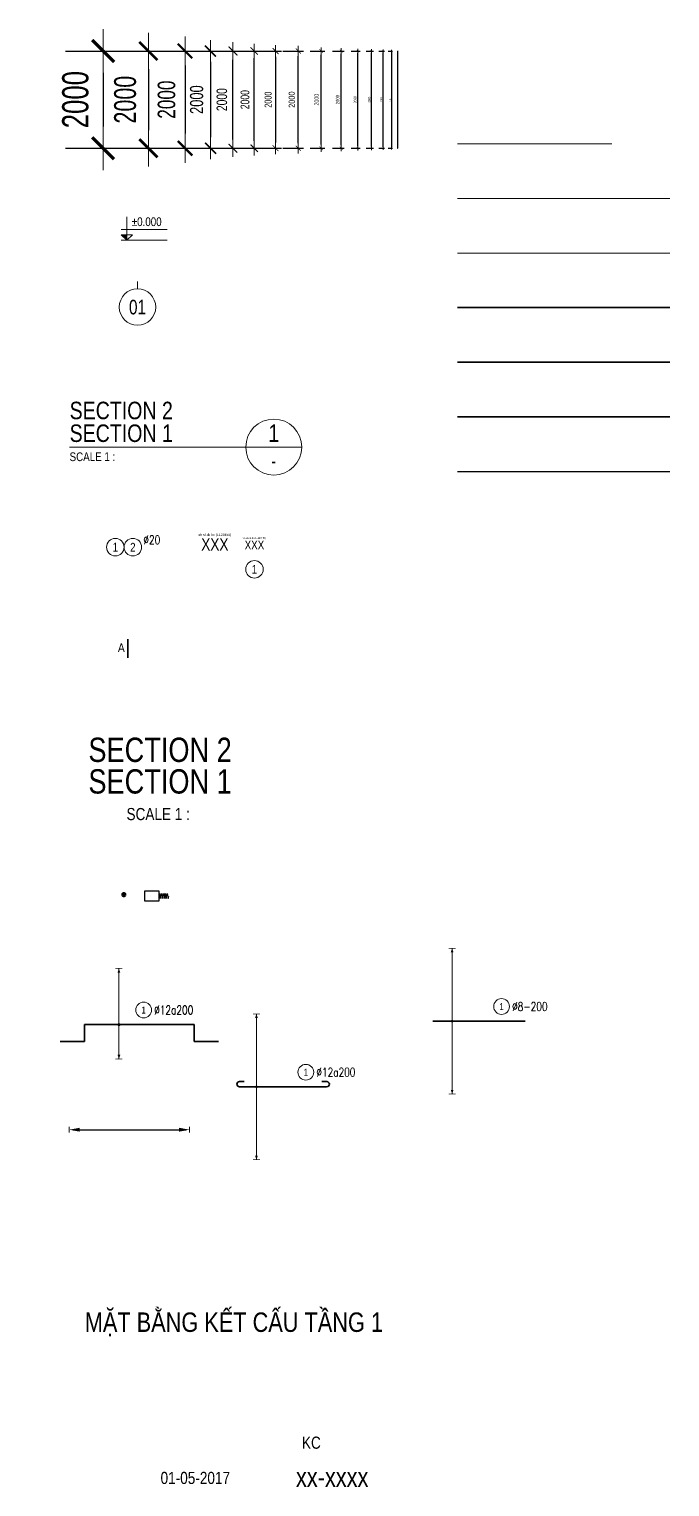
# Model space of a CAD drawing. Header units: millimetres. Extents: x -2123450 to -961021, y -260876 to 649159.
# Drawn here: x -1137205 to -1124025, y 470355 to 500344 of the extents above; entities that cross this region are included whole.
import ezdxf
from ezdxf.enums import TextEntityAlignment as Align

# ---------------------------------------------------------------- set-up
doc = ezdxf.new("R2010")
doc.units = ezdxf.units.MM
doc.header["$LTSCALE"] = 1000
doc.header["$MEASUREMENT"] = 0
doc.header["$PDMODE"] = 66
doc.linetypes.add('CENTER2', pattern=[1.125, 0.75, -0.125, 0.125, -0.125])
doc.linetypes.add('HIDDEN2', pattern=[4.7625, 3.175, -1.5875])
doc.layers.get('0').update_dxf_attribs({"linetype": 'CONTINUOUS'})
doc.layers.get('DEFPOINTS').update_dxf_attribs({"linetype": 'CONTINUOUS'})
for name, color, linetype, lineweight in [('kata_thep - H', 1, 'CONTINUOUS', 35), ('kata_thep - V', 2, 'CONTINUOUS', 35), ('NDC_S_ANNO', 7, 'CONTINUOUS', 15), ('NDC_S_AXIS', 5, 'CENTER2', 15), ('NDC_S_CONTINUOUS', 3, 'CONTINUOUS', 20), ('NDC_S_DIM', 1, 'CONTINUOUS', 9), ('NDC_S_HIDDEN', 9, 'HIDDEN2', 20), ('NDC_S_REBAR', 4, 'CONTINUOUS', 35), ('NDC_S_STIRRUP', 2, 'CONTINUOUS', 25), ('NDC_S_SYMBOL', 1, 'CONTINUOUS', 13), ('NDC_S_TEXT SYMBOL', 7, 'CONTINUOUS', 15), ('NDC_S_THIN LINE', 8, 'CONTINUOUS', 9), ('NDC_S_VN TEXT', 7, 'CONTINUOUS', 9)]:
    doc.layers.add(name, color=color, linetype=linetype, lineweight=lineweight)
doc.styles.add('Arial', font='arial.ttf')
doc.styles.add('NDC_ANNO', font='', dxfattribs={"width": 0.8})
doc.styles.add('NDC_ARIAL', font='arial.ttf', dxfattribs={"width": 0.8})
doc.styles.add('NDC_DIM', font='', dxfattribs={"width": 0.75})
doc.styles.add('NDC_EN TXT', font='romans.shx', dxfattribs={"width": 0.8})
doc.styles.get('NDC_ANNO').set_extended_font_data('Dotum')
doc.styles.get('NDC_DIM').set_extended_font_data('Dotum')
doc.dimstyles.new('NDC_dim_100', dxfattribs={"dimscale": 100, "dimtxt": 1.8, "dimasz": 1.5, "dimexe": 1.5, "dimexo": 2.5, "dimgap": 1, "dimtad": 1, "dimdec": 0, "dimzin": 0, "dimdsep": 46, "dimtxsty": 'NDC_DIM', "dimblk": 'DIMMARK', "dimcen": 0.09, "dimdle": 1.2, "dimclrd": 1, "dimclre": 1, "dimclrt": 3, "dimadec": 0, "dimazin": 0, "dimtfac": 1, "dimtdec": 0, "dimtix": 1, "dimtofl": 0, "dimtmove": 0, "dimatfit": 3, "dimfxl": 4.5, "dimfxlon": 1, "dimtolj": 1, "dimtzin": 0, "dimarcsym": 0})
doc.dimstyles.new('NDC_dim_120', dxfattribs={"dimscale": 120, "dimtxt": 1.8, "dimasz": 1.5, "dimexe": 1.5, "dimexo": 2.5, "dimgap": 1, "dimtad": 1, "dimdec": 0, "dimzin": 0, "dimdsep": 46, "dimtxsty": 'NDC_DIM', "dimblk": 'DIMMARK', "dimcen": 0.09, "dimdle": 1.2, "dimclrd": 1, "dimclre": 1, "dimclrt": 3, "dimadec": 0, "dimazin": 0, "dimtfac": 1, "dimtdec": 0, "dimtix": 1, "dimtofl": 0, "dimtmove": 0, "dimatfit": 3, "dimfxl": 4.5, "dimfxlon": 1, "dimtolj": 1, "dimtzin": 0, "dimarcsym": 0})
doc.dimstyles.new('NDC_dim_15', dxfattribs={"dimscale": 15, "dimtxt": 1.8, "dimasz": 1.5, "dimexe": 1.5, "dimexo": 2.5, "dimgap": 1, "dimtad": 1, "dimdec": 0, "dimzin": 0, "dimdsep": 46, "dimtxsty": 'NDC_DIM', "dimblk": 'DIMMARK', "dimcen": 0.09, "dimdle": 1.2, "dimclrd": 1, "dimclre": 1, "dimclrt": 3, "dimadec": 0, "dimazin": 0, "dimtfac": 1, "dimtdec": 0, "dimtix": 1, "dimtofl": 0, "dimtmove": 0, "dimatfit": 3, "dimfxl": 4.5, "dimfxlon": 1, "dimtolj": 1, "dimtzin": 0, "dimarcsym": 0})
doc.dimstyles.new('NDC_dim_150', dxfattribs={"dimscale": 150, "dimtxt": 1.8, "dimasz": 1.5, "dimexe": 1.5, "dimexo": 2.5, "dimgap": 1, "dimtad": 1, "dimdec": 0, "dimzin": 0, "dimdsep": 46, "dimtxsty": 'NDC_DIM', "dimblk": 'DIMMARK', "dimcen": 0.09, "dimdle": 1.2, "dimclrd": 1, "dimclre": 1, "dimclrt": 3, "dimadec": 0, "dimazin": 0, "dimtfac": 1, "dimtdec": 0, "dimtix": 1, "dimtofl": 0, "dimtmove": 0, "dimatfit": 3, "dimfxl": 4.5, "dimfxlon": 1, "dimtolj": 1, "dimtzin": 0, "dimarcsym": 0})
doc.dimstyles.new('NDC_dim_20', dxfattribs={"dimscale": 20, "dimtxt": 1.8, "dimasz": 1.5, "dimexe": 1.5, "dimexo": 2.5, "dimgap": 1, "dimtad": 1, "dimdec": 0, "dimzin": 0, "dimdsep": 46, "dimtxsty": 'NDC_DIM', "dimblk": 'DIMMARK', "dimcen": 0.09, "dimdle": 1.2, "dimclrd": 1, "dimclre": 1, "dimclrt": 3, "dimadec": 0, "dimazin": 0, "dimtfac": 1, "dimtdec": 0, "dimtix": 1, "dimtofl": 0, "dimtmove": 0, "dimatfit": 3, "dimfxl": 4.5, "dimfxlon": 1, "dimtolj": 1, "dimtzin": 0, "dimarcsym": 0})
doc.dimstyles.new('NDC_dim_200', dxfattribs={"dimscale": 200, "dimtxt": 1.8, "dimasz": 1.5, "dimexe": 1.5, "dimexo": 2.5, "dimgap": 1, "dimtad": 1, "dimdec": 0, "dimzin": 0, "dimdsep": 46, "dimtxsty": 'NDC_DIM', "dimblk": 'DIMMARK', "dimcen": 0.09, "dimdle": 1.2, "dimclrd": 1, "dimclre": 1, "dimclrt": 3, "dimadec": 0, "dimazin": 0, "dimtfac": 1, "dimtdec": 0, "dimtix": 1, "dimtofl": 0, "dimtmove": 0, "dimatfit": 3, "dimfxl": 4.5, "dimfxlon": 1, "dimtolj": 1, "dimtzin": 0, "dimarcsym": 0})
doc.dimstyles.new('NDC_dim_25', dxfattribs={"dimscale": 25, "dimtxt": 1.8, "dimasz": 1.5, "dimexe": 1.5, "dimexo": 2.5, "dimgap": 1, "dimtad": 1, "dimdec": 0, "dimzin": 0, "dimdsep": 46, "dimtxsty": 'NDC_DIM', "dimblk": 'DIMMARK', "dimcen": 0.09, "dimdle": 1.2, "dimclrd": 1, "dimclre": 1, "dimclrt": 3, "dimadec": 0, "dimazin": 0, "dimtfac": 1, "dimtdec": 0, "dimtix": 1, "dimtofl": 0, "dimtmove": 0, "dimatfit": 3, "dimfxl": 4.5, "dimfxlon": 1, "dimtolj": 1, "dimtzin": 0, "dimarcsym": 0})
doc.dimstyles.new('NDC_dim_250', dxfattribs={"dimscale": 250, "dimtxt": 1.8, "dimasz": 1.5, "dimexe": 1.5, "dimexo": 2.5, "dimgap": 1, "dimtad": 1, "dimdec": 0, "dimzin": 0, "dimdsep": 46, "dimtxsty": 'NDC_DIM', "dimblk": 'DIMMARK', "dimcen": 0.09, "dimdle": 1.2, "dimclrd": 1, "dimclre": 1, "dimclrt": 3, "dimadec": 0, "dimazin": 0, "dimtfac": 1, "dimtdec": 0, "dimtix": 1, "dimtofl": 0, "dimtmove": 0, "dimatfit": 3, "dimfxl": 4.5, "dimfxlon": 1, "dimtolj": 1, "dimtzin": 0, "dimarcsym": 0})
doc.dimstyles.new('NDC_dim_30', dxfattribs={"dimscale": 30, "dimtxt": 1.8, "dimasz": 1.5, "dimexe": 1.5, "dimexo": 2.5, "dimgap": 1, "dimtad": 1, "dimdec": 0, "dimzin": 0, "dimdsep": 46, "dimtxsty": 'NDC_DIM', "dimblk": 'DIMMARK', "dimcen": 0.09, "dimdle": 1.2, "dimclrd": 1, "dimclre": 1, "dimclrt": 3, "dimadec": 0, "dimazin": 0, "dimtfac": 1, "dimtdec": 0, "dimtix": 1, "dimtofl": 0, "dimtmove": 0, "dimatfit": 3, "dimfxl": 4.5, "dimfxlon": 1, "dimtolj": 1, "dimtzin": 0, "dimarcsym": 0})
doc.dimstyles.new('NDC_dim_300', dxfattribs={"dimscale": 300, "dimtxt": 1.8, "dimasz": 1.5, "dimexe": 1.5, "dimexo": 2.5, "dimgap": 1, "dimtad": 1, "dimdec": 0, "dimzin": 0, "dimdsep": 46, "dimtxsty": 'NDC_DIM', "dimblk": 'DIMMARK', "dimcen": 0.09, "dimdle": 1.2, "dimclrd": 1, "dimclre": 1, "dimclrt": 3, "dimadec": 0, "dimazin": 0, "dimtfac": 1, "dimtdec": 0, "dimtix": 1, "dimtofl": 0, "dimtmove": 0, "dimatfit": 3, "dimfxl": 4.5, "dimfxlon": 1, "dimtolj": 1, "dimtzin": 0, "dimarcsym": 0})
doc.dimstyles.new('NDC_dim_40', dxfattribs={"dimscale": 40, "dimtxt": 1.8, "dimasz": 1.5, "dimexe": 1.5, "dimexo": 2.5, "dimgap": 1, "dimtad": 1, "dimdec": 0, "dimzin": 0, "dimdsep": 46, "dimtxsty": 'NDC_DIM', "dimblk": 'DIMMARK', "dimcen": 0.09, "dimdle": 1.2, "dimclrd": 1, "dimclre": 1, "dimclrt": 3, "dimadec": 0, "dimazin": 0, "dimtfac": 1, "dimtdec": 0, "dimtix": 1, "dimtofl": 0, "dimtmove": 0, "dimatfit": 3, "dimfxl": 4.5, "dimfxlon": 1, "dimtolj": 1, "dimtzin": 0, "dimarcsym": 0})
doc.dimstyles.new('NDC_dim_50', dxfattribs={"dimscale": 50, "dimtxt": 1.8, "dimasz": 1.5, "dimexe": 1.5, "dimexo": 2.5, "dimgap": 1, "dimtad": 1, "dimdec": 0, "dimzin": 0, "dimdsep": 46, "dimtxsty": 'NDC_DIM', "dimblk": 'DIMMARK', "dimcen": 0.09, "dimdle": 1.2, "dimclrd": 1, "dimclre": 1, "dimclrt": 3, "dimadec": 0, "dimazin": 0, "dimtfac": 1, "dimtdec": 0, "dimtix": 1, "dimtofl": 0, "dimtmove": 0, "dimatfit": 3, "dimfxl": 4.5, "dimfxlon": 1, "dimtolj": 1, "dimtzin": 0, "dimarcsym": 0})
doc.dimstyles.new('NDC_dim_70', dxfattribs={"dimscale": 70, "dimtxt": 1.8, "dimasz": 1.5, "dimexe": 1.5, "dimexo": 2.5, "dimgap": 1, "dimtad": 1, "dimdec": 0, "dimzin": 0, "dimdsep": 46, "dimtxsty": 'NDC_DIM', "dimblk": 'DIMMARK', "dimcen": 0.09, "dimdle": 1.2, "dimclrd": 1, "dimclre": 1, "dimclrt": 3, "dimadec": 0, "dimazin": 0, "dimtfac": 1, "dimtdec": 0, "dimtix": 1, "dimtofl": 0, "dimtmove": 0, "dimatfit": 3, "dimfxl": 4.5, "dimfxlon": 1, "dimtolj": 1, "dimtzin": 0, "dimarcsym": 0})
doc.dimstyles.new('NDC_dim_80', dxfattribs={"dimscale": 80, "dimtxt": 1.8, "dimasz": 1.5, "dimexe": 1.5, "dimexo": 2.5, "dimgap": 1, "dimtad": 1, "dimdec": 0, "dimzin": 0, "dimdsep": 46, "dimtxsty": 'NDC_DIM', "dimblk": 'DIMMARK', "dimcen": 0.09, "dimdle": 1.2, "dimclrd": 1, "dimclre": 1, "dimclrt": 3, "dimadec": 0, "dimazin": 0, "dimtfac": 1, "dimtdec": 0, "dimtix": 1, "dimtofl": 0, "dimtmove": 0, "dimatfit": 3, "dimfxl": 4.5, "dimfxlon": 1, "dimtolj": 1, "dimtzin": 0, "dimarcsym": 0})
doc.dimstyles.new('NDC_dim_iso', dxfattribs={"dimtxt": 1.8, "dimasz": 1, "dimexe": 1.5, "dimexo": 2.5, "dimgap": 1, "dimtad": 1, "dimdec": 0, "dimzin": 0, "dimdsep": 46, "dimtxsty": 'NDC_DIM', "dimblk": 'DIMMARK', "dimcen": 0.09, "dimdle": 1.2, "dimclrd": 1, "dimclre": 1, "dimclrt": 3, "dimadec": 0, "dimazin": 0, "dimtfac": 1, "dimtdec": 0, "dimtix": 1, "dimtofl": 0, "dimtmove": 0, "dimatfit": 3, "dimfxl": 4.5, "dimfxlon": 1, "dimtolj": 1, "dimtzin": 0, "dimarcsym": 0})
doc.dimstyles.new('NDC_rai_thep', dxfattribs={"dimtxt": 2, "dimasz": 0.8, "dimexe": 0, "dimexo": 0, "dimtad": 1, "dimdec": 0, "dimzin": 12, "dimdsep": 46, "dimtxsty": 'NDC_DIM', "dimblk": 'kata_block_RUNTIC', "dimcen": 0, "dimse1": 1, "dimse2": 1, "dimclrd": 8, "dimclre": 6, "dimclrt": 7, "dimadec": 0, "dimazin": 3, "dimtfac": 1, "dimtdec": 0, "dimtmove": 2, "dimatfit": 3, "dimldrblk": 'kata_block_LEADERTIC', "dimfxl": 1, "dimtolj": 1, "dimtzin": 0, "dimlwd": -1, "dimlwe": -1, "dimarcsym": 0})

# ---------------------------------------------------------------- blocks, each defined once
blk = doc.blocks.new('*U745')
at = {"layer": 'NDC_S_DIM'}
blk.add_circle((0, 0), 3.75, dxfattribs=at)
at = {"layer": 'NDC_S_SYMBOL'}
blk.add_line((0, 3.75), (0, 5.25), dxfattribs=at)
at = {"layer": 'NDC_S_TEXT SYMBOL', "color": 7, "style": 'NDC_ANNO', "width": 0.8}
blk.add_attdef('GRID', text='', height=3, dxfattribs=at).set_placement((0, 0), align=Align.MIDDLE)
blk = doc.blocks.new('*U749')
for centre in [(-5.4, 0), (-1.8, 0)]:
    blk.add_circle(centre, 1.8)
at = {"layer": 'NDC_S_VN TEXT', "color": 7, "style": 'Arial', "width": 0.8}
for tag, p in [('SH1', (-5.4, 0)), ('SH2', (-1.8, 0))]:
    blk.add_attdef(tag, text='', height=1.8, dxfattribs=at).set_placement(p, align=Align.MIDDLE)
at = {"layer": 'NDC_S_VN TEXT', "color": 3, "style": 'NDC_EN TXT', "width": 0.75}
blk.add_attdef('DK1', (0.36, 0.61), '', height=1.8, dxfattribs=at)
blk = doc.blocks.new('*U704')
at = {"layer": 'NDC_S_ANNO', "linetype": 'ByBlock', "lineweight": -2}
blk.add_line((0, 3.61), (0, -0.25), dxfattribs=at)
at = {"layer": 'NDC_S_ANNO', "ltscale": 0.005, "const_width": 0.36}
blk.add_lwpolyline([(0, -0.25), (0, 3.61)], dxfattribs=at)
at = {"layer": 'NDC_S_TEXT SYMBOL', "linetype": 'ByBlock', "lineweight": -2, "style": 'NDC_ARIAL', "width": 0.85}
blk.add_attdef('DETAIL', text='', height=1.8, dxfattribs=at).set_placement((-0.64, 1.82), align=Align.MIDDLE_RIGHT)
blk = doc.blocks.new('kata_block_THEP')
at = {"layer": 'NDC_S_REBAR', "color": 0}
for p, q in [((-0.5, 0), (0.5, 0)), ((-0.35, 0.35), (0.35, -0.35)), ((0.35, 0.35), (-0.35, -0.35)), ((0, 0.5), (0, -0.5))]:
    blk.add_line(p, q, dxfattribs=at)
at = {"layer": 'NDC_S_REBAR', "color": 0, "const_width": 0.0833}
blk.add_lwpolyline([(-0.5, 0, 1), (0.5, 0, 1), (-0.5, 0, 1)], format="xyb", dxfattribs=at)
blk = doc.blocks.new('DIMMARK')
at = {"layer": 'NDC_S_DIM', "color": 1}
blk.add_line((-1.5, 0), (1, 0), dxfattribs=at)
at = {"layer": 'NDC_S_DIM', "color": 2, "const_width": 0.15}
blk.add_lwpolyline([(-0.5, -0.5), (0.5, 0.5)], dxfattribs=at)
blk = doc.blocks.new('*D750')
at = {"layer": 'DEFPOINTS', "color": 0, "transparency": 16777216}
for p in [(-1136260, 499894), (-1132574, 499894), (-1136260, 497894)]:
    blk.add_point(p, dxfattribs=at)
at = {"layer": 'NDC_S_DIM', "color": 1, "lineweight": -2, "transparency": 16777216}
for p, q in [((-1133024, 499894), (-1132424, 499894)), ((-1132574, 498044), (-1132574, 499744)), ((-1133024, 497894), (-1132424, 497894))]:
    blk.add_line(p, q, dxfattribs=at)
at = {"layer": 'NDC_S_DIM', "color": 1, "lineweight": -2, "transparency": 16777216, "xscale": 150, "yscale": 150, "zscale": 150}
for p, rotation in [((-1132574, 499894), 90), ((-1132574, 497894), 270)]:
    blk.add_blockref('DIMMARK', p, dxfattribs=dict(at, rotation=rotation))
at = {"layer": 'NDC_S_DIM', "color": 3, "transparency": 16777216, "insert": (-1132764, 498894), "char_height": 180, "attachment_point": 5, "rotation": 90, "style": 'NDC_DIM'}
blk.add_mtext('\\A1;2000', dxfattribs=at)
blk = doc.blocks.new('*D751')
at = {"layer": 'DEFPOINTS', "color": 0, "transparency": 16777216}
for p in [(-1136260, 499894), (-1131669, 499894), (-1136260, 497894)]:
    blk.add_point(p, dxfattribs=at)
at = {"layer": 'NDC_S_DIM', "color": 1, "lineweight": -2, "transparency": 16777216}
for p, q in [((-1131984, 499894), (-1131564, 499894)), ((-1131669, 497999), (-1131669, 499789)), ((-1131984, 497894), (-1131564, 497894))]:
    blk.add_line(p, q, dxfattribs=at)
at = {"layer": 'NDC_S_DIM', "color": 1, "lineweight": -2, "transparency": 16777216, "xscale": 105, "yscale": 105, "zscale": 105}
for p, rotation in [((-1131669, 499894), 90), ((-1131669, 497894), 270)]:
    blk.add_blockref('DIMMARK', p, dxfattribs=dict(at, rotation=rotation))
at = {"layer": 'NDC_S_DIM', "color": 3, "transparency": 16777216, "insert": (-1131802, 498894), "char_height": 126, "attachment_point": 5, "rotation": 90, "style": 'NDC_DIM'}
blk.add_mtext('\\A1;2000', dxfattribs=at)
blk = doc.blocks.new('*D752')
at = {"layer": 'DEFPOINTS', "color": 0, "transparency": 16777216}
for p in [(-1136260, 499894), (-1131197, 499894), (-1136260, 497894)]:
    blk.add_point(p, dxfattribs=at)
at = {"layer": 'NDC_S_DIM', "color": 1, "lineweight": -2, "transparency": 16777216}
for p, q in [((-1131422, 499894), (-1131122, 499894)), ((-1131197, 497969), (-1131197, 499819)), ((-1131422, 497894), (-1131122, 497894))]:
    blk.add_line(p, q, dxfattribs=at)
at = {"layer": 'NDC_S_DIM', "color": 1, "lineweight": -2, "transparency": 16777216, "xscale": 75, "yscale": 75, "zscale": 75}
for p, rotation in [((-1131197, 499894), 90), ((-1131197, 497894), 270)]:
    blk.add_blockref('DIMMARK', p, dxfattribs=dict(at, rotation=rotation))
at = {"layer": 'NDC_S_DIM', "color": 3, "transparency": 16777216, "insert": (-1131292, 498894), "char_height": 90, "attachment_point": 5, "rotation": 90, "style": 'NDC_DIM'}
blk.add_mtext('\\A1;2000', dxfattribs=at)
blk = doc.blocks.new('*D753')
at = {"layer": 'DEFPOINTS', "color": 0, "transparency": 16777216}
for p in [(-1136260, 499894), (-1130783, 499894), (-1136260, 497894)]:
    blk.add_point(p, dxfattribs=at)
at = {"layer": 'NDC_S_DIM', "color": 1, "lineweight": -2, "transparency": 16777216}
for p, q in [((-1130963, 499894), (-1130723, 499894)), ((-1130783, 497954), (-1130783, 499834)), ((-1130963, 497894), (-1130723, 497894))]:
    blk.add_line(p, q, dxfattribs=at)
at = {"layer": 'NDC_S_DIM', "color": 1, "lineweight": -2, "transparency": 16777216, "xscale": 60, "yscale": 60, "zscale": 60}
for p, rotation in [((-1130783, 499894), 90), ((-1130783, 497894), 270)]:
    blk.add_blockref('DIMMARK', p, dxfattribs=dict(at, rotation=rotation))
at = {"layer": 'NDC_S_DIM', "color": 3, "transparency": 16777216, "insert": (-1130859, 498894), "char_height": 72, "attachment_point": 5, "rotation": 90, "style": 'NDC_DIM'}
blk.add_mtext('\\A1;2000', dxfattribs=at)
blk = doc.blocks.new('*D754')
at = {"layer": 'DEFPOINTS', "color": 0, "transparency": 16777216}
for p in [(-1136260, 499894), (-1130442, 499894), (-1136260, 497894)]:
    blk.add_point(p, dxfattribs=at)
at = {"layer": 'NDC_S_DIM', "color": 1, "lineweight": -2, "transparency": 16777216}
for p, q in [((-1130577, 499894), (-1130397, 499894)), ((-1130442, 497939), (-1130442, 499849)), ((-1130577, 497894), (-1130397, 497894))]:
    blk.add_line(p, q, dxfattribs=at)
at = {"layer": 'NDC_S_DIM', "color": 1, "lineweight": -2, "transparency": 16777216, "xscale": 45, "yscale": 45, "zscale": 45}
for p, rotation in [((-1130442, 499894), 90), ((-1130442, 497894), 270)]:
    blk.add_blockref('DIMMARK', p, dxfattribs=dict(at, rotation=rotation))
at = {"layer": 'NDC_S_DIM', "color": 3, "transparency": 16777216, "insert": (-1130499, 498894), "char_height": 54, "attachment_point": 5, "rotation": 90, "style": 'NDC_DIM'}
blk.add_mtext('\\A1;2000', dxfattribs=at)
blk = doc.blocks.new('*D755')
at = {"layer": 'DEFPOINTS', "color": 0, "transparency": 16777216}
for p in [(-1136260, 499894), (-1130161, 499894), (-1136260, 497894)]:
    blk.add_point(p, dxfattribs=at)
at = {"layer": 'NDC_S_DIM', "color": 1, "lineweight": -2, "transparency": 16777216}
for p, q in [((-1130274, 499894), (-1130124, 499894)), ((-1130161, 497932), (-1130161, 499857)), ((-1130274, 497894), (-1130124, 497894))]:
    blk.add_line(p, q, dxfattribs=at)
at = {"layer": 'NDC_S_DIM', "color": 1, "lineweight": -2, "transparency": 16777216, "xscale": 37.5, "yscale": 37.5, "zscale": 37.5}
for p, rotation in [((-1130161, 499894), 90), ((-1130161, 497894), 270)]:
    blk.add_blockref('DIMMARK', p, dxfattribs=dict(at, rotation=rotation))
at = {"layer": 'NDC_S_DIM', "color": 3, "transparency": 16777216, "insert": (-1130209, 498894), "char_height": 45, "attachment_point": 5, "rotation": 90, "style": 'NDC_DIM'}
blk.add_mtext('\\A1;2000', dxfattribs=at)
blk = doc.blocks.new('*D756')
at = {"layer": 'DEFPOINTS', "color": 0, "transparency": 16777216}
for p in [(-1136260, 499894), (-1129924, 499894), (-1136260, 497894)]:
    blk.add_point(p, dxfattribs=at)
at = {"layer": 'NDC_S_DIM', "color": 1, "lineweight": -2, "transparency": 16777216}
for p, q in [((-1130014, 499894), (-1129894, 499894)), ((-1129924, 497924), (-1129924, 499864)), ((-1130014, 497894), (-1129894, 497894))]:
    blk.add_line(p, q, dxfattribs=at)
at = {"layer": 'NDC_S_DIM', "color": 1, "lineweight": -2, "transparency": 16777216, "xscale": 30, "yscale": 30, "zscale": 30}
for p, rotation in [((-1129924, 499894), 90), ((-1129924, 497894), 270)]:
    blk.add_blockref('DIMMARK', p, dxfattribs=dict(at, rotation=rotation))
at = {"layer": 'NDC_S_DIM', "color": 3, "transparency": 16777216, "insert": (-1129962, 498894), "char_height": 36, "attachment_point": 5, "rotation": 90, "style": 'NDC_DIM'}
blk.add_mtext('\\A1;2000', dxfattribs=at)
blk = doc.blocks.new('kata_block_CT')
at = {"layer": 'NDC_S_ANNO'}
blk.add_hatch(color=3, dxfattribs=at).paths.add_polyline_path([(0, 1.15), (-1.16, 1.15), (0, 0)])
at = {"layer": 'NDC_S_ANNO', "ltscale": 50}
h = blk.add_hatch(dxfattribs=at)
h.set_pattern_fill('ANSI31', color=256, scale=1.0125, style=0)
h.set_pattern_definition([(45, (0, 4e-12), (-2.273, 2.273), [])])
h.paths.add_polyline_path([(0, 1.15), (0, 0), (1.16, 1.15)])
for p, q in [((8.32, 0), (-1.18, 0)), ((-1.15, 2.26), (8.26, 2.26))]:
    blk.add_line(p, q, dxfattribs=at)
for points in [[(0, 4.82), (0, 0)], [(0, 0), (-1.16, 1.15), (0, 1.15)], [(0, 0), (1.16, 1.15), (0, 1.15)]]:
    blk.add_lwpolyline(points, dxfattribs=at)
at = {"layer": 'NDC_S_ANNO', "color": 8, "ltscale": 50}
blk.add_lwpolyline([(0, 0), (-1.16, 1.15), (0, 1.15)], dxfattribs=at)
at = {"layer": 'NDC_S_TEXT SYMBOL', "color": 3, "style": 'NDC_ANNO', "width": 0.8}
blk.add_attdef('CT', (1.01, 2.93), '', height=1.8, dxfattribs=at)
blk = doc.blocks.new('*U742')
at = {"layer": 'NDC_S_DIM', "color": 0, "linetype": 'ByBlock', "lineweight": -2}
blk.add_line((5.76, 0), (-42, 0), dxfattribs=at)
blk.add_circle((0, 0), 5.76, dxfattribs=at)
at = {"color": 6, "linetype": 'ByBlock', "lineweight": -2, "style": 'Arial', "width": 0.8}
blk.add_attdef('SECTDET2', (-42, 5.74), '', height=3.6, dxfattribs=at)
at = {"color": 0, "linetype": 'ByBlock', "lineweight": -2, "style": 'Arial', "width": 0.8}
blk.add_attdef('SECTDET1', (-42, 1.06), '', height=3.6, dxfattribs=at)
blk.add_attdef('DETT', text='', height=3.6, dxfattribs=at).set_placement((0, 2.88), align=Align.MIDDLE)
at = {"color": 3, "lineweight": 25, "style": 'Arial', "width": 0.8}
blk.add_attdef('SSCALE', (-42, -2.88), '', height=1.8, dxfattribs=at)
at = {"color": 3, "lineweight": 35, "style": 'Arial', "width": 0.8}
blk.add_attdef('C/REF', text='', height=2.52, dxfattribs=at).set_placement((0, -2.88), align=Align.MIDDLE)
blk = doc.blocks.new('kata_block_TD')
at = {"color": 6, "linetype": 'ByBlock', "lineweight": -2, "style": 'Arial', "width": 0.8}
blk.add_attdef('SECTDET2', text='', height=3.6, dxfattribs=at).set_placement((0, 5.74), align=Align.CENTER)
at = {"color": 0, "linetype": 'ByBlock', "lineweight": -2, "style": 'Arial', "width": 0.8}
blk.add_attdef('SECTDET1', text='', height=3.6, dxfattribs=at).set_placement((0, 1.06), align=Align.CENTER)
at = {"color": 3, "lineweight": 25, "style": 'Arial', "width": 0.8}
blk.add_attdef('SSCALE', text='', height=1.8, dxfattribs=at).set_placement((0, -2.88), align=Align.CENTER)
blk = doc.blocks.new('*U746')
h = blk.add_hatch(color=6)
edge = h.paths.add_edge_path()
edge.add_arc((-2.99, 0), 0.216, 0, 360)
at = {"layer": 'NDC_S_DIM', "color": 8}
for q in [(-2.99, 11.57), (-2.99, -7.07)]:
    blk.add_line((-2.99, 0), q, dxfattribs=at)
for points in [[(-3.72, 11.56, 0.144, 0.144, 0), (-2.28, 11.56, 0, 0, 0)], [(-3.71, -7.07, 0.144, 0.144, 0), (-2.27, -7.07, 0, 0, 0)]]:
    blk.add_lwpolyline(points, format="xyseb", dxfattribs=at)
at = {"layer": 'NDC_S_DIM'}
blk.add_circle((2.1, 3), 1.62, dxfattribs=at)
at = {"layer": 'NDC_S_DIM', "color": 6}
blk.add_circle((-2.99, 0), 0.216, dxfattribs=at)
at = {"layer": 'NDC_S_DIM', "color": 8}
for points in [[(-3.29, 10.7), (-3, 11.56), (-2.71, 10.7)], [(-3.28, -6.2), (-2.99, -7.07), (-2.71, -6.2)]]:
    blk.add_solid(points, dxfattribs=at)
at = {"layer": 'NDC_S_REBAR'}
for p, q in [((0, 0), (-10.09, 0)), ((-10.09, 0), (-10.09, -3.5)), ((0, 0), (12.46, 0)), ((12.46, 0), (12.46, -3.5)), ((-10.09, -3.5), (-15.09, -3.5)), ((12.46, -3.5), (17.46, -3.5))]:
    blk.add_line(p, q, dxfattribs=at)
at = {"layer": 'NDC_S_VN TEXT', "style": 'Arial', "width": 0.8}
blk.add_attdef('KHT', text='', height=1.44, dxfattribs=at).set_placement((2.1, 3), align=Align.MIDDLE_CENTER)
at = {"layer": 'NDC_S_VN TEXT', "color": 3, "style": 'NDC_EN TXT', "width": 0.75}
blk.add_attdef('DKT', (4.26, 2.1), '', height=1.8, dxfattribs=at)
blk = doc.blocks.new('kata_block_COUPLER')
at = {"color": 0}
blk.add_lwpolyline([(-1.5, -1), (1.5, -1), (1.5, 1), (-1.5, 1)], close=True, dxfattribs=at)
blk = doc.blocks.new('kata_block_RUNTIC')
at = {"layer": 'NDC_S_DIM', "color": 8}
blk.add_line((0, 0.75), (0, -0.75), dxfattribs=at)
blk.add_lwpolyline([(0, 0, 0, 1, 0), (-2.7, 0, 1, 1, 0)], format="xyseb", dxfattribs=at)
blk = doc.blocks.new('*D758')
at = {"color": 8, "transparency": 16777216}
blk.add_line((-1136299, 477702), (-1133985, 477702), dxfattribs=at)
at = {"layer": 'DEFPOINTS', "color": 0, "transparency": 16777216}
for p in [(-1136379, 477702), (-1133905, 477702), (-1133905, 477702)]:
    blk.add_point(p, dxfattribs=at)
at = {"color": 8, "transparency": 16777216, "xscale": 80, "yscale": 80, "zscale": 80, "rotation": 180}
blk.add_blockref('kata_block_RUNTIC', (-1136379, 477702), dxfattribs=at)
at = {"color": 8, "transparency": 16777216, "xscale": 80, "yscale": 80, "zscale": 80}
blk.add_blockref('kata_block_RUNTIC', (-1133905, 477702), dxfattribs=at)
blk = doc.blocks.new('kata_block_LEADERTIC')
at = {"layer": 'NDC_S_DIM', "color": 6}
blk.add_lwpolyline([(0, 0, 0, 1, 0), (-2.7, 0, 1, 1, 0)], format="xyseb", dxfattribs=at)
blk = doc.blocks.new('kata_block_KHTCT')
at = {"layer": 'DEFPOINTS', "color": 8, "style": 'Arial', "width": 0.8}
blk.add_attdef('CONG_THUC', text='', height=0.36, dxfattribs=at).set_placement((0, 1.44), align=Align.MIDDLE_CENTER)
at = {"layer": 'NDC_S_VN TEXT', "color": 3, "style": 'Arial', "width": 0.8}
blk.add_attdef('CHU_THICH', text='', height=1.8, dxfattribs=at).set_placement((0, 0), align=Align.MIDDLE_CENTER)
blk = doc.blocks.new('kata_block_REN')
blk.add_lwpolyline([(0, 0), (5, 25), (15, -25), (25, 25), (35, -25), (45, 25), (55, -25), (65, 25), (75, -25), (85, 25), (95, -25), (100, 0)])
blk = doc.blocks.new('*U741')
h = blk.add_hatch(color=6)
edge = h.paths.add_edge_path()
edge.add_arc((-3, 0), 0.216, 0, 360)
at = {"layer": 'NDC_S_DIM', "color": 8}
for q in [(-3, 15), (-3, -15)]:
    blk.add_line((-3, 0), q, dxfattribs=at)
for points in [[(-3.72, 15, 0.144, 0.144, 0), (-2.28, 15, 0, 0, 0)], [(-3.72, -15, 0.144, 0.144, 0), (-2.28, -15, 0, 0, 0)]]:
    blk.add_lwpolyline(points, format="xyseb", dxfattribs=at)
at = {"layer": 'NDC_S_DIM'}
blk.add_circle((7.17, 3), 1.62, dxfattribs=at)
at = {"layer": 'NDC_S_DIM', "color": 6}
blk.add_circle((-3, 0), 0.216, dxfattribs=at)
at = {"layer": 'NDC_S_DIM', "color": 8}
for points in [[(-3.29, 14.14), (-3, 15), (-2.71, 14.14)], [(-3.29, -14.14), (-3, -15), (-2.71, -14.14)]]:
    blk.add_solid(points, dxfattribs=at)
at = {"layer": 'NDC_S_REBAR'}
for p, q in [((0, 0), (-7, 0)), ((12, 0), (0, 0))]:
    blk.add_line(p, q, dxfattribs=at)
at = {"layer": 'NDC_S_VN TEXT', "style": 'Arial', "width": 0.8}
blk.add_attdef('KHT', text='', height=1.44, dxfattribs=at).set_placement((7.17, 3), align=Align.MIDDLE_CENTER)
at = {"layer": 'NDC_S_VN TEXT', "color": 3, "style": 'NDC_EN TXT', "width": 0.75}
blk.add_attdef('DKT', (9.33, 2.1), '', height=1.8, dxfattribs=at)
blk = doc.blocks.new('*D759')
at = {"layer": 'DEFPOINTS', "color": 0, "transparency": 16777216}
for p in [(-1136260, 499894), (-1136260, 497894), (-1133474, 497894)]:
    blk.add_point(p, dxfattribs=at)
at = {"layer": 'NDC_S_DIM', "color": 1, "lineweight": -2, "transparency": 16777216}
for p, q in [((-1134149, 499894), (-1133249, 499894)), ((-1133474, 499669), (-1133474, 498119)), ((-1134149, 497894), (-1133249, 497894))]:
    blk.add_line(p, q, dxfattribs=at)
at = {"layer": 'NDC_S_DIM', "color": 1, "lineweight": -2, "transparency": 16777216, "xscale": 225, "yscale": 225, "zscale": 225}
for p, rotation in [((-1133474, 499894), 90), ((-1133474, 497894), 270)]:
    blk.add_blockref('DIMMARK', p, dxfattribs=dict(at, rotation=rotation))
at = {"layer": 'NDC_S_DIM', "color": 3, "transparency": 16777216, "insert": (-1133759, 498894), "char_height": 270, "attachment_point": 5, "rotation": 90, "style": 'NDC_DIM'}
blk.add_mtext('\\A1;2000', dxfattribs=at)
blk = doc.blocks.new('*D760')
at = {"layer": 'DEFPOINTS', "color": 0, "transparency": 16777216}
for p in [(-1136260, 499894), (-1136260, 497894), (-1133998, 497894)]:
    blk.add_point(p, dxfattribs=at)
at = {"layer": 'NDC_S_DIM', "color": 1, "lineweight": -2, "transparency": 16777216}
for p, q in [((-1134898, 499894), (-1133698, 499894)), ((-1133998, 499594), (-1133998, 498194)), ((-1134898, 497894), (-1133698, 497894))]:
    blk.add_line(p, q, dxfattribs=at)
at = {"layer": 'NDC_S_DIM', "color": 1, "lineweight": -2, "transparency": 16777216, "xscale": 300, "yscale": 300, "zscale": 300}
for p, rotation in [((-1133998, 499894), 90), ((-1133998, 497894), 270)]:
    blk.add_blockref('DIMMARK', p, dxfattribs=dict(at, rotation=rotation))
at = {"layer": 'NDC_S_DIM', "color": 3, "transparency": 16777216, "insert": (-1134378, 498894), "char_height": 360, "attachment_point": 5, "rotation": 90, "style": 'NDC_DIM'}
blk.add_mtext('\\A1;2000', dxfattribs=at)
blk = doc.blocks.new('*D761')
at = {"layer": 'DEFPOINTS', "color": 0, "transparency": 16777216}
for p in [(-1136260, 499894), (-1136260, 497894), (-1129749, 497894)]:
    blk.add_point(p, dxfattribs=at)
at = {"layer": 'NDC_S_DIM', "color": 1, "lineweight": -2, "transparency": 16777216}
for p, q in [((-1129817, 499894), (-1129727, 499894)), ((-1129749, 499872), (-1129749, 497917)), ((-1129817, 497894), (-1129727, 497894))]:
    blk.add_line(p, q, dxfattribs=at)
at = {"layer": 'NDC_S_DIM', "color": 1, "lineweight": -2, "transparency": 16777216, "xscale": 22.5, "yscale": 22.5, "zscale": 22.5}
for p, rotation in [((-1129749, 499894), 90), ((-1129749, 497894), 270)]:
    blk.add_blockref('DIMMARK', p, dxfattribs=dict(at, rotation=rotation))
at = {"layer": 'NDC_S_DIM', "color": 3, "transparency": 16777216, "insert": (-1129778, 498894), "char_height": 27, "attachment_point": 5, "rotation": 90, "style": 'NDC_DIM'}
blk.add_mtext('\\A1;2000', dxfattribs=at)
blk = doc.blocks.new('*D762')
at = {"layer": 'DEFPOINTS', "color": 0, "transparency": 16777216}
for p in [(-1136260, 499894), (-1136260, 497894), (-1132136, 497894)]:
    blk.add_point(p, dxfattribs=at)
at = {"layer": 'NDC_S_DIM', "color": 1, "lineweight": -2, "transparency": 16777216}
for p, q in [((-1132496, 499894), (-1132016, 499894)), ((-1132136, 499774), (-1132136, 498014)), ((-1132496, 497894), (-1132016, 497894))]:
    blk.add_line(p, q, dxfattribs=at)
at = {"layer": 'NDC_S_DIM', "color": 1, "lineweight": -2, "transparency": 16777216, "xscale": 120, "yscale": 120, "zscale": 120}
for p, rotation in [((-1132136, 499894), 90), ((-1132136, 497894), 270)]:
    blk.add_blockref('DIMMARK', p, dxfattribs=dict(at, rotation=rotation))
at = {"layer": 'NDC_S_DIM', "color": 3, "transparency": 16777216, "insert": (-1132288, 498894), "char_height": 144, "attachment_point": 5, "rotation": 90, "style": 'NDC_DIM'}
blk.add_mtext('\\A1;2000', dxfattribs=at)
blk = doc.blocks.new('*D763')
at = {"layer": 'DEFPOINTS', "color": 0, "transparency": 16777216}
for p in [(-1136260, 499894), (-1133012, 499894), (-1136260, 497894)]:
    blk.add_point(p, dxfattribs=at)
at = {"layer": 'NDC_S_DIM', "color": 1, "lineweight": -2, "transparency": 16777216}
for p, q in [((-1133552, 499894), (-1132832, 499894)), ((-1133012, 498074), (-1133012, 499714)), ((-1133552, 497894), (-1132832, 497894))]:
    blk.add_line(p, q, dxfattribs=at)
at = {"layer": 'NDC_S_DIM', "color": 1, "lineweight": -2, "transparency": 16777216, "xscale": 180, "yscale": 180, "zscale": 180}
for p, rotation in [((-1133012, 499894), 90), ((-1133012, 497894), 270)]:
    blk.add_blockref('DIMMARK', p, dxfattribs=dict(at, rotation=rotation))
at = {"layer": 'NDC_S_DIM', "color": 3, "transparency": 16777216, "insert": (-1133240, 498894), "char_height": 216, "attachment_point": 5, "rotation": 90, "style": 'NDC_DIM'}
blk.add_mtext('\\A1;2000', dxfattribs=at)
blk = doc.blocks.new('*D764')
at = {"layer": 'DEFPOINTS', "color": 0, "transparency": 16777216}
for p in [(-1137205, 499894), (-1137205, 497894), (-1135683, 497894)]:
    blk.add_point(p, dxfattribs=at)
at = {"layer": 'NDC_S_DIM', "color": 1, "lineweight": -2, "transparency": 16777216}
for p, q in [((-1136455, 499894), (-1135233, 499894)), ((-1135683, 499444), (-1135683, 498344)), ((-1136455, 497894), (-1135233, 497894))]:
    blk.add_line(p, q, dxfattribs=at)
at = {"layer": 'NDC_S_DIM', "color": 1, "lineweight": -2, "transparency": 16777216, "xscale": 450, "yscale": 450, "zscale": 450}
for p, rotation in [((-1135683, 499894), 90), ((-1135683, 497894), 270)]:
    blk.add_blockref('DIMMARK', p, dxfattribs=dict(at, rotation=rotation))
at = {"layer": 'NDC_S_DIM', "color": 3, "transparency": 16777216, "insert": (-1136253, 498894), "char_height": 540, "attachment_point": 5, "rotation": 90, "style": 'NDC_DIM'}
blk.add_mtext('\\A1;2000', dxfattribs=at)
blk = doc.blocks.new('*D765')
at = {"layer": 'DEFPOINTS', "color": 0, "transparency": 16777216}
for p in [(-1137205, 499894), (-1137205, 497894), (-1134753, 497894)]:
    blk.add_point(p, dxfattribs=at)
at = {"layer": 'NDC_S_DIM', "color": 1, "lineweight": -2, "transparency": 16777216}
for p, q in [((-1135878, 499894), (-1134378, 499894)), ((-1134753, 499519), (-1134753, 498269)), ((-1135878, 497894), (-1134378, 497894))]:
    blk.add_line(p, q, dxfattribs=at)
at = {"layer": 'NDC_S_DIM', "color": 1, "lineweight": -2, "transparency": 16777216, "xscale": 375, "yscale": 375, "zscale": 375}
for p, rotation in [((-1134753, 499894), 90), ((-1134753, 497894), 270)]:
    blk.add_blockref('DIMMARK', p, dxfattribs=dict(at, rotation=rotation))
at = {"layer": 'NDC_S_DIM', "color": 3, "transparency": 16777216, "insert": (-1135229, 498894), "char_height": 450, "attachment_point": 5, "rotation": 90, "style": 'NDC_DIM'}
blk.add_mtext('\\A1;2000', dxfattribs=at)
blk = doc.blocks.new('*U731')
at = {"layer": 'NDC_S_VN TEXT', "color": 3, "style": 'Arial', "width": 0.8}
for tag, p in [('TITLE', (-20.59, 10.3)), ('DRAWING.NO', (-0.37, -21.58))]:
    blk.add_attdef(tag, text='', height=4, dxfattribs=at).set_placement(p, align=Align.MIDDLE_CENTER)
at = {"layer": 'NDC_S_VN TEXT', "color": 3, "ltscale": 0.8, "style": 'Arial', "width": 0.8}
for tag, p in [('REV', (-4.65, -14.49)), ('DATE', (-28.53, -21.74))]:
    blk.add_attdef(tag, text='', height=2.5, dxfattribs=at).set_placement(p, align=Align.MIDDLE_CENTER)
blk = doc.blocks.new('*U744')
blk.add_circle((0, -5), 1.8)
at = {"layer": 'DEFPOINTS', "color": 8, "style": 'Arial', "width": 0.8}
blk.add_attdef('CONG_THUC', text='', height=0.36, dxfattribs=at).set_placement((0, 1.44), align=Align.MIDDLE_CENTER)
at = {"layer": 'NDC_S_VN TEXT', "color": 3, "style": 'Arial', "width": 0.8}
blk.add_attdef('CHU_THICH', text='', height=1.8, dxfattribs=at).set_placement((0, 0), align=Align.MIDDLE_CENTER)
at = {"layer": 'NDC_S_VN TEXT', "color": 7, "style": 'Arial', "width": 0.8}
blk.add_attdef('SH', text='', height=1.8, dxfattribs=at).set_placement((0, -5), align=Align.MIDDLE)
blk = doc.blocks.new('Bo tri thep san nho')
h = blk.add_hatch(color=6)
edge = h.paths.add_edge_path()
edge.add_arc((-3, 0), 0.216, 0, 360)
at = {"layer": 'NDC_S_DIM', "color": 8}
for q in [(-3, 15), (-3, -15)]:
    blk.add_line((-3, 0), q, dxfattribs=at)
for points in [[(-3.72, 15, 0.144, 0.144, 0), (-2.28, 15, 0, 0, 0)], [(-3.72, -15, 0.144, 0.144, 0), (-2.28, -15, 0, 0, 0)]]:
    blk.add_lwpolyline(points, format="xyseb", dxfattribs=at)
at = {"layer": 'NDC_S_DIM'}
blk.add_circle((7.17, 3), 1.62, dxfattribs=at)
at = {"layer": 'NDC_S_DIM', "color": 6}
blk.add_circle((-3, 0), 0.216, dxfattribs=at)
at = {"layer": 'NDC_S_DIM', "color": 8}
for points in [[(-3.29, 14.14), (-3, 15), (-2.71, 14.14)], [(-3.29, -14.14), (-3, -15), (-2.71, -14.14)]]:
    blk.add_solid(points, dxfattribs=at)
at = {"layer": 'NDC_S_REBAR'}
for p, q in [((0, 0), (-6.45, 0)), ((11.45, 0), (0, 0))]:
    blk.add_line(p, q, dxfattribs=at)
for points in [[(-6.45, 0, -0.96621), (-6.49, 1.1), (-5.49, 1.1)], [(11.45, 0, 0.96621), (11.49, 1.1), (10.49, 1.1)]]:
    blk.add_lwpolyline(points, format="xyb", dxfattribs=at)
at = {"layer": 'NDC_S_VN TEXT', "style": 'Arial', "width": 0.8}
blk.add_attdef('KHT', text='', height=1.44, dxfattribs=at).set_placement((7.17, 3), align=Align.MIDDLE_CENTER)
at = {"layer": 'NDC_S_VN TEXT', "color": 3, "style": 'NDC_EN TXT', "width": 0.75}
blk.add_attdef('DKT', (9.33, 2.1), '', height=1.8, dxfattribs=at)

msp = doc.modelspace()

# ---------------------------------------------------------------- linework, layer by layer
at = {"layer": 'kata_thep - H'}
msp.add_line((-1128393.55, 494614.62), (-1124024.51, 494614.62), dxfattribs=at)
at = {"layer": 'kata_thep - V'}
msp.add_line((-1128393.55, 493491.03), (-1124024.51, 493491.03), dxfattribs=at)
at = {"layer": 'NDC_S_CONTINUOUS'}
msp.add_line((-1128393.55, 495738.22), (-1124024.51, 495738.22), dxfattribs=at)
at = {"layer": 'NDC_S_HIDDEN'}
msp.add_line((-1128393.55, 497985.41), (-1124024.51, 497985.41), dxfattribs=at)
at = {"layer": 'NDC_S_REBAR'}
msp.add_line((-1128393.55, 492367.43), (-1124024.51, 492367.43), dxfattribs=at)
at = {"layer": 'NDC_S_STIRRUP'}
msp.add_line((-1128393.55, 491243.84), (-1124024.51, 491243.84), dxfattribs=at)
at = {"layer": 'NDC_S_THIN LINE'}
msp.add_line((-1128393.55, 496861.81), (-1124024.51, 496861.81), dxfattribs=at)

# ---------------------------------------------------------------- block references
ref = msp.add_blockref('kata_block_KHTCT', (-1133384.54, 489742.94), dxfattribs=dict(xscale=100, yscale=100, zscale=100))
ref.add_attrib('CHU_THICH', 'XXX', dxfattribs={"layer": 'NDC_S_VN TEXT', "color": 3, "height": 250, "style": 'Arial', "width": 0.8}).set_placement((-1133384.54, 489742.94), align=Align.MIDDLE_CENTER)
ref.add_attrib('CONG_THUC', 'sh-sl-dk-kc-(L123456)', dxfattribs={"layer": 'DEFPOINTS', "color": 8, "height": 50, "style": 'Arial', "width": 0.8}).set_placement((-1133384.54, 489942.94), align=Align.MIDDLE_CENTER)
for name, p, xscale, yscale, zscale in [('kata_block_COUPLER', (-1134683.47, 482509.1), 100, 100, 100), ('kata_block_REN', (-1134533.47, 482509.1), 2, 2, 2)]:
    msp.add_blockref(name, p, dxfattribs=dict(xscale=xscale, yscale=yscale, zscale=zscale))
at = {"xscale": 100, "yscale": 100, "zscale": 100}
for name, p, values in [('*U741', (-1128202.9, 479936.48), {'KHT': '1', 'DKT': '%%C8-200'}), ('*U746', (-1135058.58, 479864.46), {'KHT': '1', 'DKT': '%%c12a200'}), ('Bo tri thep san nho', (-1132229.52, 478584.36), {'KHT': '1', 'DKT': '%%c12a200'}), ('*U731', (-1130933.79, 472712.31), {'DRAWING.NO': 'xx-xxxx', 'REV': 'KC', 'DATE': '01-05-2017', 'TITLE': 'MẶT BẰNG KẾT CẤU TẦNG 1'})]:
    msp.add_blockref(name, p, dxfattribs=at).add_auto_attribs(values)
at = {"layer": 'NDC_S_AXIS', "xscale": 100, "yscale": 100, "zscale": 100}
msp.add_blockref('*U745', (-1134975.91, 494625.94), dxfattribs=at).add_auto_attribs({'GRID': '01'})
at = {"layer": 'NDC_S_REBAR', "xscale": 100, "yscale": 100, "zscale": 100}
msp.add_blockref('kata_block_THEP', (-1135257.53, 482538.37), dxfattribs=at)
at = {"layer": 'NDC_S_THIN LINE'}
ref = msp.add_blockref('kata_block_CT', (-1135194.68, 495999.69), dxfattribs=dict(at, xscale=100, yscale=100, zscale=100))
ref.add_attrib('CT', '%%p0.000', (-1135093.19, 496292.61), dxfattribs={"layer": '0', "color": 3, "height": 180, "style": 'Arial', "width": 0.8})
at = {"layer": 'NDC_S_THIN LINE', "xscale": 100, "yscale": 100, "zscale": 100}
msp.add_blockref('*U742', (-1132172.48, 491745.32), dxfattribs=at).add_auto_attribs({'SECTDET1': 'SECTION 1', 'SECTDET2': 'SECTION 2', 'DETT': '1', 'C/REF': '-', 'SSCALE': 'SCALE 1 : '})
at = {"layer": 'NDC_S_THIN LINE'}
ref = msp.add_blockref('kata_block_TD', (-1134511.4, 484470.87), dxfattribs=dict(at, xscale=100, yscale=100, zscale=100))
ref.add_attrib('SECTDET1', 'SECTION 1', dxfattribs={"layer": '0', "color": 0, "linetype": 'ByBlock', "lineweight": -2, "height": 500, "style": 'Arial', "width": 0.8}).set_placement((-1134511.4, 484617.94), align=Align.CENTER)
ref.add_attrib('SECTDET2', 'SECTION 2', dxfattribs={"layer": '0', "color": 6, "linetype": 'ByBlock', "lineweight": -2, "height": 500, "style": 'Arial', "width": 0.8}).set_placement((-1134511.4, 485267.94), align=Align.CENTER)
ref.add_attrib('SSCALE', 'SCALE 1 : ', dxfattribs={"layer": '0', "color": 3, "lineweight": 25, "height": 250, "style": 'Arial', "width": 0.8}).set_placement((-1134511.4, 484070.99), align=Align.CENTER)
at = {"layer": 'NDC_S_VN TEXT', "xscale": 100, "yscale": 100, "zscale": 100}
for name, p, values in [('*U749', (-1134891.42, 489686.52), {'SH1': '1', 'SH2': '2', 'DK1': '%%c20'}), ('*U744', (-1132570.29, 489731.69), {'CHU_THICH': 'XXX', 'CONG_THUC': 'sh-sl-dk-kc-(L123456)', 'SH': '1'}), ('*U704', (-1135173.04, 487435.14), {'DETAIL': 'A'})]:
    msp.add_blockref(name, p, dxfattribs=at).add_auto_attribs(values)

# ---------------------------------------------------------------- dimensions: what is measured, and where the dimension line sits
dim = msp.add_aligned_dim(p1=(-1136379.27, 477702.06), p2=(-1133905.08, 477702.06), distance=0, text=' ', dimstyle='NDC_rai_thep', override={"dimscale": 100, "dimtxt": 2})
dim.commit()
dim.dimension.update_dxf_attribs({"geometry": '*D758', "text_midpoint": (-1135142.18, 477702.06)})
at = {"layer": 'NDC_S_DIM'}
for base, p1, p2, dimstyle, picture, middle in [((-1135682.94, 497894.11), (-1137204.75, 499894.11), (-1137204.75, 497894.11), 'NDC_dim_300', '*D764', (-1136253.31, 498894.11)), ((-1134753.41, 497894.11), (-1137204.75, 499894.11), (-1137204.75, 497894.11), 'NDC_dim_250', '*D765', (-1135228.72, 498894.11)), ((-1133997.63, 497894.11), (-1136260.04, 499894.11), (-1136260.04, 497894.11), 'NDC_dim_200', '*D760', (-1134377.87, 498894.11)), ((-1133473.58, 497894.11), (-1136260.04, 499894.11), (-1136260.04, 497894.11), 'NDC_dim_150', '*D759', (-1133758.77, 498894.11)), ((-1133011.64, 499894.11), (-1136260.04, 497894.11), (-1136260.04, 499894.11), 'NDC_dim_120', '*D763', (-1133239.78, 498894.11)), ((-1132573.61, 499894.11), (-1136260.04, 497894.11), (-1136260.04, 499894.11), 'NDC_dim_100', '*D750', (-1132763.73, 498894.11)), ((-1132136.27, 497894.11), (-1136260.04, 499894.11), (-1136260.04, 497894.11), 'NDC_dim_80', '*D762', (-1132288.37, 498894.11)), ((-1131668.77, 499894.11), (-1136260.04, 497894.11), (-1136260.04, 499894.11), 'NDC_dim_70', '*D751', (-1131801.85, 498894.11)), ((-1131197.43, 499894.11), (-1136260.04, 497894.11), (-1136260.04, 499894.11), 'NDC_dim_50', '*D752', (-1131292.49, 498894.11)), ((-1130782.84, 499894.11), (-1136260.04, 497894.11), (-1136260.04, 499894.11), 'NDC_dim_40', '*D753', (-1130858.89, 498894.11)), ((-1130442.13, 499894.11), (-1136260.04, 497894.11), (-1136260.04, 499894.11), 'NDC_dim_30', '*D754', (-1130499.17, 498894.11)), ((-1130161.15, 499894.11), (-1136260.04, 497894.11), (-1136260.04, 499894.11), 'NDC_dim_25', '*D755', (-1130208.68, 498894.11)), ((-1129923.83, 499894.11), (-1136260.04, 497894.11), (-1136260.04, 499894.11), 'NDC_dim_20', '*D756', (-1129961.86, 498894.11)), ((-1129749.08, 497894.11), (-1136260.04, 499894.11), (-1136260.04, 497894.11), 'NDC_dim_15', '*D761', (-1129777.6, 498894.11))]:
    dim = msp.add_linear_dim(base=base, p1=p1, p2=p2, angle=90, dimstyle=dimstyle, dxfattribs=at)
    dim.commit()
    dim.dimension.update_dxf_attribs({"geometry": picture, "text_midpoint": middle})
msp.add_linear_dim(base=(-1129620.77, 499894.11), p1=(-1136260.04, 497894.11), p2=(-1136260.04, 499894.11), angle=90, dimstyle='NDC_dim_iso', dxfattribs=at).render()

doc.saveas('drawing.dxf')
